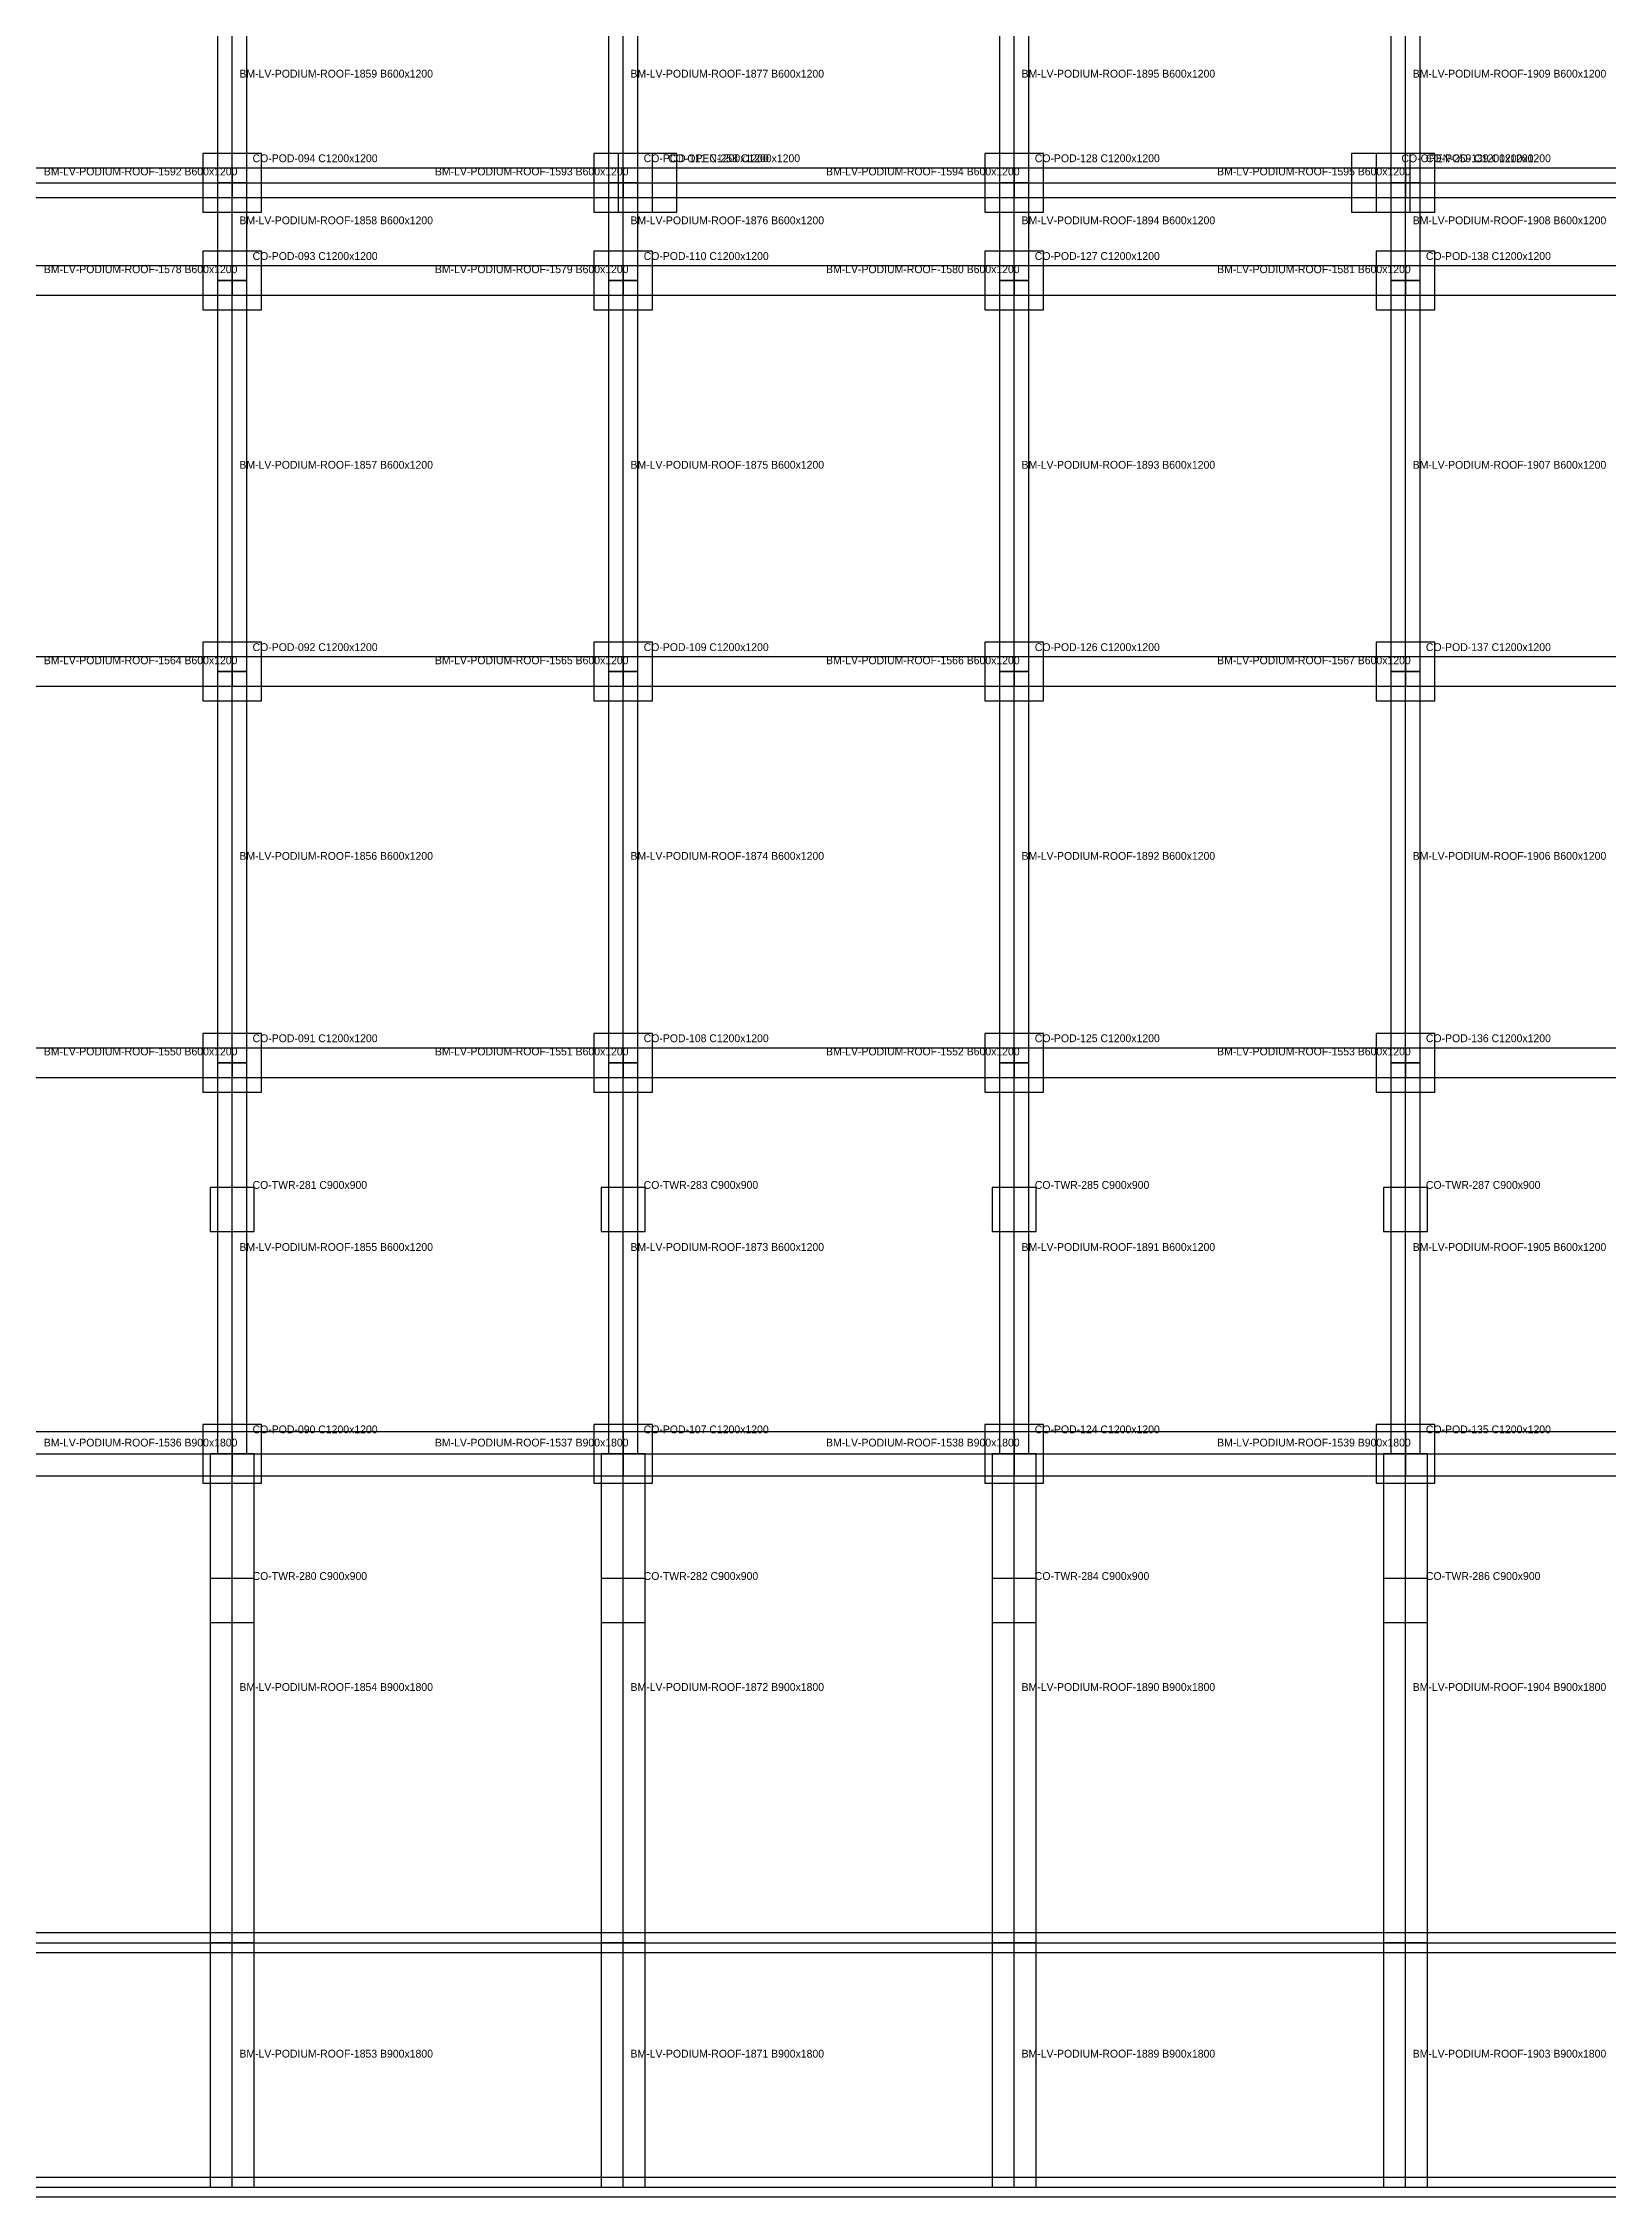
# Model space of a CAD drawing. Header units: millimetres. Extents: x -600 to 227101, y -254450 to 109948.
# Drawn here: x 151134 to 183164, y -127200 to -83144 of the extents above; entities that cross this region are included whole.
import ezdxf

# ---------------------------------------------------------------- set-up
doc = ezdxf.new("R2010")
doc.units = ezdxf.units.MM
for name, color, linetype in [('LV-PODIUM-ROOF_BEAM', 5, 'Continuous'), ('LV-PODIUM-ROOF_COLUMN', 1, 'Continuous'), ('LV-PODIUM-ROOF_GRID', 8, 'Continuous'), ('LV-PODIUM-ROOF_SLAB', 7, 'Continuous'), ('LV-PODIUM-ROOF_WALL', 3, 'Continuous'), ('TEXT', 7, 'Continuous')]:
    doc.layers.add(name, color=color, linetype=linetype)

msp = doc.modelspace()

# ---------------------------------------------------------------- linework, layer by layer
at = {"layer": 'LV-PODIUM-ROOF_BEAM'}
for points in [[(154700, -86000), (155300, -86000), (155300, -82000), (154700, -82000), (154700, -86000)], [(162700, -86000), (163300, -86000), (163300, -82000), (162700, -82000), (162700, -86000)], [(170700, -86000), (171300, -86000), (171300, -82000), (170700, -82000), (170700, -86000)], [(178700, -86000), (179300, -86000), (179300, -82000), (178700, -82000), (178700, -86000)], [(147000, -85700), (147000, -86300), (155000, -86300), (155000, -85700), (147000, -85700)], [(155000, -85700), (155000, -86300), (163000, -86300), (163000, -85700), (155000, -85700)], [(163000, -85700), (163000, -86300), (171000, -86300), (171000, -85700), (163000, -85700)], [(171000, -85700), (171000, -86300), (179000, -86300), (179000, -85700), (171000, -85700)], [(179000, -85700), (179000, -86300), (187000, -86300), (187000, -85700), (179000, -85700)], [(154700, -88000), (155300, -88000), (155300, -86000), (154700, -86000), (154700, -88000)], [(162700, -88000), (163300, -88000), (163300, -86000), (162700, -86000), (162700, -88000)], [(170700, -88000), (171300, -88000), (171300, -86000), (170700, -86000), (170700, -88000)], [(178700, -88000), (179300, -88000), (179300, -86000), (178700, -86000), (178700, -88000)], [(147000, -87700), (147000, -88300), (155000, -88300), (155000, -87700), (147000, -87700)], [(154700, -96000), (155300, -96000), (155300, -88000), (154700, -88000), (154700, -96000)], [(155000, -87700), (155000, -88300), (163000, -88300), (163000, -87700), (155000, -87700)], [(162700, -96000), (163300, -96000), (163300, -88000), (162700, -88000), (162700, -96000)], [(163000, -87700), (163000, -88300), (171000, -88300), (171000, -87700), (163000, -87700)], [(170700, -96000), (171300, -96000), (171300, -88000), (170700, -88000), (170700, -96000)], [(171000, -87700), (171000, -88300), (179000, -88300), (179000, -87700), (171000, -87700)], [(178700, -96000), (179300, -96000), (179300, -88000), (178700, -88000), (178700, -96000)], [(179000, -87700), (179000, -88300), (187000, -88300), (187000, -87700), (179000, -87700)], [(147000, -95700), (147000, -96300), (155000, -96300), (155000, -95700), (147000, -95700)], [(154700, -104000), (155300, -104000), (155300, -96000), (154700, -96000), (154700, -104000)], [(155000, -95700), (155000, -96300), (163000, -96300), (163000, -95700), (155000, -95700)], [(162700, -104000), (163300, -104000), (163300, -96000), (162700, -96000), (162700, -104000)], [(163000, -95700), (163000, -96300), (171000, -96300), (171000, -95700), (163000, -95700)], [(170700, -104000), (171300, -104000), (171300, -96000), (170700, -96000), (170700, -104000)], [(171000, -95700), (171000, -96300), (179000, -96300), (179000, -95700), (171000, -95700)], [(178700, -104000), (179300, -104000), (179300, -96000), (178700, -96000), (178700, -104000)], [(179000, -95700), (179000, -96300), (187000, -96300), (187000, -95700), (179000, -95700)], [(147000, -103700), (147000, -104300), (155000, -104300), (155000, -103700), (147000, -103700)], [(155000, -103700), (155000, -104300), (163000, -104300), (163000, -103700), (155000, -103700)], [(163000, -103700), (163000, -104300), (171000, -104300), (171000, -103700), (163000, -103700)], [(171000, -103700), (171000, -104300), (179000, -104300), (179000, -103700), (171000, -103700)], [(179000, -103700), (179000, -104300), (187000, -104300), (187000, -103700), (179000, -103700)], [(154700, -112000), (155300, -112000), (155300, -104000), (154700, -104000), (154700, -112000)], [(162700, -112000), (163300, -112000), (163300, -104000), (162700, -104000), (162700, -112000)], [(170700, -112000), (171300, -112000), (171300, -104000), (170700, -104000), (170700, -112000)], [(178700, -112000), (179300, -112000), (179300, -104000), (178700, -104000), (178700, -112000)], [(147000, -111550), (147000, -112450), (155000, -112450), (155000, -111550), (147000, -111550)], [(155000, -111550), (155000, -112450), (163000, -112450), (163000, -111550), (155000, -111550)], [(163000, -111550), (163000, -112450), (171000, -112450), (171000, -111550), (163000, -111550)], [(171000, -111550), (171000, -112450), (179000, -112450), (179000, -111550), (171000, -111550)], [(179000, -111550), (179000, -112450), (187000, -112450), (187000, -111550), (179000, -111550)], [(154550, -122000), (155450, -122000), (155450, -112000), (154550, -112000), (154550, -122000)], [(162550, -122000), (163450, -122000), (163450, -112000), (162550, -112000), (162550, -122000)], [(170550, -122000), (171450, -122000), (171450, -112000), (170550, -112000), (170550, -122000)], [(178550, -122000), (179450, -122000), (179450, -112000), (178550, -112000), (178550, -122000)], [(154550, -127000), (155450, -127000), (155450, -122000), (154550, -122000), (154550, -127000)], [(162550, -127000), (163450, -127000), (163450, -122000), (162550, -122000), (162550, -127000)], [(170550, -127000), (171450, -127000), (171450, -122000), (170550, -122000), (170550, -127000)], [(178550, -127000), (179450, -127000), (179450, -122000), (178550, -122000), (178550, -127000)]]:
    msp.add_lwpolyline(points, close=True, dxfattribs=at)
at = {"layer": 'LV-PODIUM-ROOF_COLUMN'}
for points in [[(154400, -86600), (155600, -86600), (155600, -85400), (154400, -85400), (154400, -86600)], [(162400, -86600), (163600, -86600), (163600, -85400), (162400, -85400), (162400, -86600)], [(162900, -86600), (164100, -86600), (164100, -85400), (162900, -85400), (162900, -86600)], [(170400, -86600), (171600, -86600), (171600, -85400), (170400, -85400), (170400, -86600)], [(177900, -86600), (179100, -86600), (179100, -85400), (177900, -85400), (177900, -86600)], [(178400, -86600), (179600, -86600), (179600, -85400), (178400, -85400), (178400, -86600)], [(154400, -88600), (155600, -88600), (155600, -87400), (154400, -87400), (154400, -88600)], [(162400, -88600), (163600, -88600), (163600, -87400), (162400, -87400), (162400, -88600)], [(170400, -88600), (171600, -88600), (171600, -87400), (170400, -87400), (170400, -88600)], [(178400, -88600), (179600, -88600), (179600, -87400), (178400, -87400), (178400, -88600)], [(154400, -96600), (155600, -96600), (155600, -95400), (154400, -95400), (154400, -96600)], [(162400, -96600), (163600, -96600), (163600, -95400), (162400, -95400), (162400, -96600)], [(170400, -96600), (171600, -96600), (171600, -95400), (170400, -95400), (170400, -96600)], [(178400, -96600), (179600, -96600), (179600, -95400), (178400, -95400), (178400, -96600)], [(154400, -104600), (155600, -104600), (155600, -103400), (154400, -103400), (154400, -104600)], [(162400, -104600), (163600, -104600), (163600, -103400), (162400, -103400), (162400, -104600)], [(170400, -104600), (171600, -104600), (171600, -103400), (170400, -103400), (170400, -104600)], [(178400, -104600), (179600, -104600), (179600, -103400), (178400, -103400), (178400, -104600)], [(154550, -107450), (155450, -107450), (155450, -106550), (154550, -106550), (154550, -107450)], [(162550, -107450), (163450, -107450), (163450, -106550), (162550, -106550), (162550, -107450)], [(170550, -107450), (171450, -107450), (171450, -106550), (170550, -106550), (170550, -107450)], [(178550, -107450), (179450, -107450), (179450, -106550), (178550, -106550), (178550, -107450)], [(154400, -112600), (155600, -112600), (155600, -111400), (154400, -111400), (154400, -112600)], [(162400, -112600), (163600, -112600), (163600, -111400), (162400, -111400), (162400, -112600)], [(170400, -112600), (171600, -112600), (171600, -111400), (170400, -111400), (170400, -112600)], [(178400, -112600), (179600, -112600), (179600, -111400), (178400, -111400), (178400, -112600)], [(154550, -115450), (155450, -115450), (155450, -114550), (154550, -114550), (154550, -115450)], [(162550, -115450), (163450, -115450), (163450, -114550), (162550, -114550), (162550, -115450)], [(170550, -115450), (171450, -115450), (171450, -114550), (170550, -114550), (170550, -115450)], [(178550, -115450), (179450, -115450), (179450, -114550), (178550, -114550), (178550, -115450)]]:
    msp.add_lwpolyline(points, close=True, dxfattribs=at)
at = {"layer": 'LV-PODIUM-ROOF_GRID'}
for points in [[(155000, -127000), (155000, -25000)], [(163000, -127000), (163000, -25000)], [(171000, -127000), (171000, -25000)], [(179000, -127000), (179000, -25000)], [(119000, -86000), (223000, -86000)], [(119000, -112000), (223000, -112000)], [(119000, -122000), (223000, -122000)], [(119000, -127000), (223000, -127000)]]:
    msp.add_lwpolyline(points, dxfattribs=at)
at = {"layer": 'LV-PODIUM-ROOF_SLAB'}
msp.add_lwpolyline([(119000, -127000), (223000, -127000), (223000, -25000), (119000, -25000), (119000, -127000)], close=True, dxfattribs=at)
at = {"layer": 'LV-PODIUM-ROOF_WALL'}
for points in [[(131000, -121800), (131000, -122200), (211000, -122200), (211000, -121800), (131000, -121800)], [(131000, -126800), (131000, -127200), (211000, -127200), (211000, -126800), (131000, -126800)]]:
    msp.add_lwpolyline(points, close=True, dxfattribs=at)

# ---------------------------------------------------------------- texts
at = {"layer": 'TEXT'}
for s, p in [('BM-LV-PODIUM-ROOF-1859 B600x1200', (155150, -83850)), ('BM-LV-PODIUM-ROOF-1877 B600x1200', (163150, -83850)), ('BM-LV-PODIUM-ROOF-1895 B600x1200', (171150, -83850)), ('BM-LV-PODIUM-ROOF-1909 B600x1200', (179150, -83850)), ('CO-POD-094 C1200x1200', (155420, -85580)), ('CO-POD-111 C1200x1200', (163420, -85580)), ('CO-OPEN-258 C1200x1200', (163920, -85580)), ('CO-POD-128 C1200x1200', (171420, -85580)), ('CO-OPEN-259 C1200x1200', (178920, -85580)), ('CO-POD-139 C1200x1200', (179420, -85580)), ('BM-LV-PODIUM-ROOF-1592 B600x1200', (151150, -85850)), ('BM-LV-PODIUM-ROOF-1593 B600x1200', (159150, -85850)), ('BM-LV-PODIUM-ROOF-1594 B600x1200', (167150, -85850)), ('BM-LV-PODIUM-ROOF-1595 B600x1200', (175150, -85850)), ('BM-LV-PODIUM-ROOF-1858 B600x1200', (155150, -86850)), ('BM-LV-PODIUM-ROOF-1876 B600x1200', (163150, -86850)), ('BM-LV-PODIUM-ROOF-1894 B600x1200', (171150, -86850)), ('BM-LV-PODIUM-ROOF-1908 B600x1200', (179150, -86850)), ('CO-POD-093 C1200x1200', (155420, -87580)), ('CO-POD-110 C1200x1200', (163420, -87580)), ('CO-POD-127 C1200x1200', (171420, -87580)), ('CO-POD-138 C1200x1200', (179420, -87580)), ('BM-LV-PODIUM-ROOF-1578 B600x1200', (151150, -87850)), ('BM-LV-PODIUM-ROOF-1579 B600x1200', (159150, -87850)), ('BM-LV-PODIUM-ROOF-1580 B600x1200', (167150, -87850)), ('BM-LV-PODIUM-ROOF-1581 B600x1200', (175150, -87850)), ('BM-LV-PODIUM-ROOF-1857 B600x1200', (155150, -91850)), ('BM-LV-PODIUM-ROOF-1875 B600x1200', (163150, -91850)), ('BM-LV-PODIUM-ROOF-1893 B600x1200', (171150, -91850)), ('BM-LV-PODIUM-ROOF-1907 B600x1200', (179150, -91850)), ('CO-POD-092 C1200x1200', (155420, -95580)), ('CO-POD-109 C1200x1200', (163420, -95580)), ('CO-POD-126 C1200x1200', (171420, -95580)), ('CO-POD-137 C1200x1200', (179420, -95580)), ('BM-LV-PODIUM-ROOF-1564 B600x1200', (151150, -95850)), ('BM-LV-PODIUM-ROOF-1565 B600x1200', (159150, -95850)), ('BM-LV-PODIUM-ROOF-1566 B600x1200', (167150, -95850)), ('BM-LV-PODIUM-ROOF-1567 B600x1200', (175150, -95850)), ('BM-LV-PODIUM-ROOF-1856 B600x1200', (155150, -99850)), ('BM-LV-PODIUM-ROOF-1874 B600x1200', (163150, -99850)), ('BM-LV-PODIUM-ROOF-1892 B600x1200', (171150, -99850)), ('BM-LV-PODIUM-ROOF-1906 B600x1200', (179150, -99850)), ('CO-POD-091 C1200x1200', (155420, -103580)), ('CO-POD-108 C1200x1200', (163420, -103580)), ('CO-POD-125 C1200x1200', (171420, -103580)), ('CO-POD-136 C1200x1200', (179420, -103580)), ('BM-LV-PODIUM-ROOF-1550 B600x1200', (151150, -103850)), ('BM-LV-PODIUM-ROOF-1551 B600x1200', (159150, -103850)), ('BM-LV-PODIUM-ROOF-1552 B600x1200', (167150, -103850)), ('BM-LV-PODIUM-ROOF-1553 B600x1200', (175150, -103850)), ('CO-TWR-281 C900x900', (155420, -106580)), ('CO-TWR-283 C900x900', (163420, -106580)), ('CO-TWR-285 C900x900', (171420, -106580)), ('CO-TWR-287 C900x900', (179420, -106580)), ('BM-LV-PODIUM-ROOF-1855 B600x1200', (155150, -107850)), ('BM-LV-PODIUM-ROOF-1873 B600x1200', (163150, -107850)), ('BM-LV-PODIUM-ROOF-1891 B600x1200', (171150, -107850)), ('BM-LV-PODIUM-ROOF-1905 B600x1200', (179150, -107850)), ('CO-POD-090 C1200x1200', (155420, -111580)), ('CO-POD-107 C1200x1200', (163420, -111580)), ('CO-POD-124 C1200x1200', (171420, -111580)), ('CO-POD-135 C1200x1200', (179420, -111580)), ('BM-LV-PODIUM-ROOF-1536 B900x1800', (151150, -111850)), ('BM-LV-PODIUM-ROOF-1537 B900x1800', (159150, -111850)), ('BM-LV-PODIUM-ROOF-1538 B900x1800', (167150, -111850)), ('BM-LV-PODIUM-ROOF-1539 B900x1800', (175150, -111850)), ('CO-TWR-280 C900x900', (155420, -114580)), ('CO-TWR-282 C900x900', (163420, -114580)), ('CO-TWR-284 C900x900', (171420, -114580)), ('CO-TWR-286 C900x900', (179420, -114580)), ('BM-LV-PODIUM-ROOF-1854 B900x1800', (155150, -116850)), ('BM-LV-PODIUM-ROOF-1872 B900x1800', (163150, -116850)), ('BM-LV-PODIUM-ROOF-1890 B900x1800', (171150, -116850)), ('BM-LV-PODIUM-ROOF-1904 B900x1800', (179150, -116850)), ('BM-LV-PODIUM-ROOF-1853 B900x1800', (155150, -124350)), ('BM-LV-PODIUM-ROOF-1871 B900x1800', (163150, -124350)), ('BM-LV-PODIUM-ROOF-1889 B900x1800', (171150, -124350)), ('BM-LV-PODIUM-ROOF-1903 B900x1800', (179150, -124350))]:
    msp.add_text(s, height=160, dxfattribs=at).set_placement(p)

doc.saveas('drawing.dxf')
